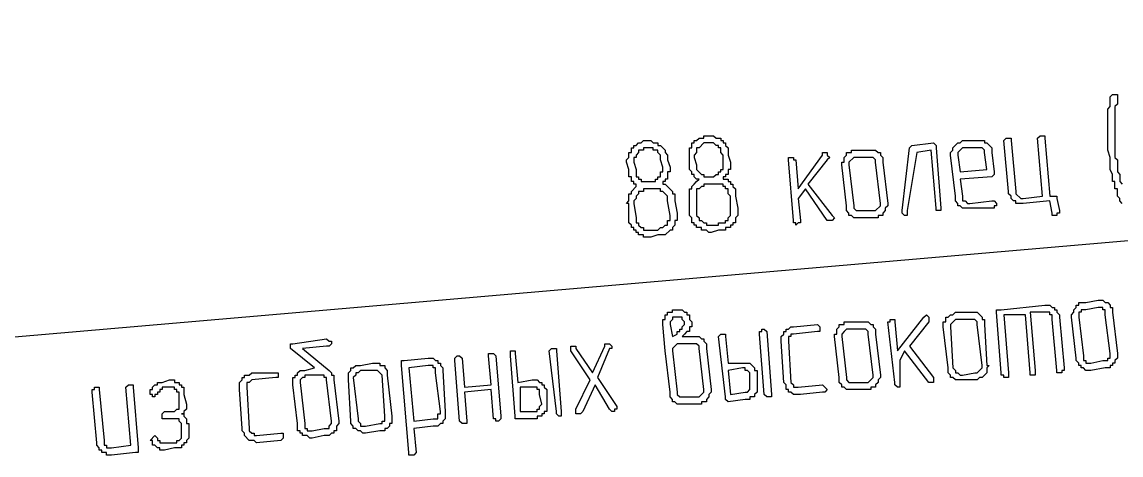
# Model space of a CAD drawing. Header units: millimetres. Extents: x 1 to 1188, y 1 to 840.
# Drawn here: x 727.72 to 756.58, y 450.35 to 461.72 of the extents above; entities that cross this region are included whole.
import ezdxf

# ---------------------------------------------------------------- set-up
doc = ezdxf.new("R2010")
doc.units = ezdxf.units.MM
doc.layers.add('GEOMETRY', color=7, linetype='Continuous')

msp = doc.modelspace()

# ---------------------------------------------------------------- linework, layer by layer
at = {"layer": 'GEOMETRY'}
for points in [[(697.555, 450.857), (823.157, 461.716)], [(756.609, 456.953), (756.546, 457.017), (756.546, 457.08), (756.482, 457.144), (756.482, 457.334), (756.419, 457.334), (756.419, 457.525), (756.356, 457.525), (756.356, 457.715), (756.292, 457.842), (756.292, 458.159), (756.229, 458.351), (756.229, 459.43), (756.292, 459.493), (756.292, 459.747), (756.356, 459.81), (756.482, 459.81), (756.482, 459.556), (756.419, 459.493), (756.419, 458.159), (756.482, 458.096), (756.482, 457.779), (756.546, 457.715), (756.546, 457.525), (756.609, 457.46)]]:
    msp.add_lwpolyline(points, dxfattribs=at)
for points in [[(744.926, 456.698), (744.926, 456.508), (744.863, 456.508), (744.863, 456.381), (744.798, 456.318), (744.798, 456.255), (744.735, 456.255), (744.608, 456.128), (744.418, 456.128), (744.227, 456.064), (744.036, 456.064), (744.036, 456.128), (743.909, 456.128), (743.909, 456.191), (743.846, 456.191), (743.846, 456.255), (743.782, 456.255), (743.782, 456.318), (743.719, 456.318), (743.719, 456.381), (743.656, 456.445), (743.656, 456.953), (743.592, 456.953), (743.656, 457.017), (743.656, 457.207), (743.719, 457.207), (743.719, 457.27), (743.846, 457.397), (743.846, 457.46), (743.782, 457.46), (743.782, 457.525), (743.719, 457.525), (743.719, 457.652), (743.656, 457.652), (743.656, 457.842), (743.592, 458.032), (743.592, 458.096), (743.656, 458.159), (743.656, 458.286), (743.719, 458.286), (743.719, 458.414), (743.782, 458.414), (743.782, 458.477), (743.846, 458.477), (743.909, 458.541), (743.973, 458.541), (744.036, 458.604), (744.227, 458.604), (744.291, 458.541), (744.418, 458.541), (744.418, 458.477), (744.481, 458.477), (744.608, 458.351), (744.608, 458.286), (744.671, 458.223), (744.671, 458.096), (744.735, 457.906), (744.735, 457.779), (744.671, 457.779), (744.671, 457.589), (744.608, 457.589), (744.608, 457.525), (744.544, 457.525), (744.544, 457.46), (744.608, 457.46), (744.798, 457.27), (744.798, 457.207), (744.863, 457.207), (744.863, 457.017)], [(746.514, 456.827), (746.514, 456.635), (746.45, 456.572), (746.45, 456.445), (746.385, 456.445), (746.385, 456.381), (746.322, 456.381), (746.322, 456.318), (746.195, 456.318), (746.195, 456.255), (746.005, 456.255), (745.815, 456.191), (745.752, 456.191), (745.688, 456.255), (745.56, 456.255), (745.56, 456.318), (745.433, 456.318), (745.433, 456.381), (745.37, 456.381), (745.37, 456.445), (745.306, 456.445), (745.306, 456.572), (745.243, 456.635), (745.243, 457.334), (745.306, 457.334), (745.306, 457.397), (745.37, 457.46), (745.433, 457.525), (745.497, 457.589), (745.433, 457.589), (745.37, 457.652), (745.37, 457.715), (745.306, 457.715), (745.306, 457.779), (745.243, 457.842), (745.243, 458.414), (745.306, 458.414), (745.306, 458.541), (745.37, 458.541), (745.37, 458.604), (745.433, 458.604), (745.497, 458.668), (745.623, 458.668), (745.623, 458.731), (745.878, 458.731), (745.942, 458.668), (746.069, 458.668), (746.069, 458.604), (746.132, 458.604), (746.132, 458.541), (746.195, 458.541), (746.195, 458.477), (746.259, 458.414), (746.259, 458.223), (746.322, 458.032), (746.322, 457.842), (746.259, 457.842), (746.259, 457.715), (746.195, 457.715), (746.195, 457.652), (746.132, 457.652), (746.132, 457.589), (746.259, 457.589), (746.259, 457.525), (746.322, 457.525), (746.322, 457.46), (746.385, 457.46), (746.385, 457.397), (746.45, 457.334), (746.45, 457.144)], [(752.355, 457.589), (752.419, 457.144), (752.419, 457.017), (752.482, 457.017), (752.545, 456.953), (752.609, 456.953), (753.181, 457.017), (753.244, 457.017), (753.307, 456.953), (753.307, 456.89), (753.244, 456.89), (753.244, 456.827), (752.419, 456.827), (752.355, 456.89), (752.292, 456.89), (752.292, 456.953), (752.228, 457.017), (752.228, 457.144), (752.102, 458.223), (752.102, 458.286), (752.165, 458.351), (752.165, 458.414), (752.292, 458.541), (752.355, 458.541), (752.419, 458.604), (752.99, 458.604), (752.99, 458.541), (753.054, 458.541), (753.181, 458.414), (753.181, 458.286), (753.244, 457.779), (753.244, 457.715), (753.181, 457.652)], [(754.514, 457.144), (754.388, 458.668), (754.451, 458.731), (754.578, 458.731), (754.578, 458.668), (754.705, 457.144), (754.895, 457.144), (754.895, 457.08), (754.958, 456.763), (754.958, 456.698), (754.895, 456.698), (754.895, 456.635), (754.768, 456.635), (754.768, 456.698), (754.705, 457.017), (754.006, 456.953), (753.816, 456.953), (753.816, 457.017), (753.752, 457.017), (753.689, 457.08), (753.689, 457.144), (753.626, 457.207), (753.626, 457.27), (753.498, 458.604), (753.561, 458.668), (753.689, 458.668), (753.689, 458.604), (753.816, 457.27), (753.816, 457.207), (753.943, 457.08), (754.006, 457.08)], [(744.544, 457.906), (744.481, 458.096), (744.481, 458.223), (744.418, 458.286), (744.418, 458.351), (744.291, 458.351), (744.291, 458.414), (744.036, 458.414), (744.036, 458.351), (743.909, 458.351), (743.909, 458.286), (743.846, 458.223), (743.846, 458.159), (743.782, 458.159), (743.782, 458.032), (743.846, 457.842), (743.846, 457.652), (743.909, 457.652), (743.909, 457.589), (743.973, 457.589), (743.973, 457.525), (744.354, 457.525), (744.354, 457.589), (744.418, 457.589), (744.418, 457.652), (744.481, 457.652), (744.481, 457.779), (744.544, 457.779)], [(746.132, 458.032), (746.132, 458.223), (746.069, 458.286), (746.069, 458.414), (746.005, 458.414), (746.005, 458.477), (745.942, 458.477), (745.878, 458.541), (745.623, 458.541), (745.497, 458.414), (745.433, 458.414), (745.433, 458.286), (745.37, 458.223), (745.37, 458.159), (745.433, 457.969), (745.433, 457.842), (745.56, 457.715), (745.623, 457.715), (745.623, 457.652), (745.878, 457.652), (745.942, 457.715), (746.005, 457.715), (746.005, 457.779), (746.069, 457.779), (746.069, 457.842), (746.132, 457.842)], [(750.451, 456.953), (750.451, 456.89), (750.386, 456.827), (750.386, 456.763), (750.323, 456.698), (750.323, 456.635), (750.196, 456.635), (750.196, 456.572), (749.56, 456.572), (749.497, 456.635), (749.434, 456.635), (749.434, 456.698), (749.37, 456.763), (749.37, 456.89), (749.244, 457.969), (749.244, 458.032), (749.307, 458.032), (749.307, 458.159), (749.37, 458.223), (749.37, 458.286), (749.497, 458.286), (749.497, 458.351), (750.132, 458.351), (750.196, 458.286), (750.259, 458.286), (750.259, 458.223), (750.323, 458.159), (750.323, 458.032)], [(751.847, 456.827), (751.847, 456.763), (751.72, 456.763), (751.72, 456.827), (751.593, 458.351), (751.213, 458.286), (750.958, 456.763), (750.958, 456.635), (750.894, 456.635), (750.831, 456.698), (750.831, 456.763), (751.021, 458.414), (751.085, 458.477), (751.656, 458.541), (751.72, 458.477), (751.72, 458.414)], [(752.355, 457.779), (753.054, 457.842), (752.99, 458.286), (752.99, 458.351), (752.927, 458.414), (752.419, 458.414), (752.355, 458.351), (752.292, 458.286), (752.292, 458.223)], [(748.355, 457.46), (748.99, 456.635), (749.053, 456.572), (748.99, 456.508), (748.863, 456.508), (748.291, 457.334), (748.101, 457.08), (748.164, 456.508), (748.164, 456.445), (748.101, 456.445), (748.038, 456.381), (748.038, 456.445), (747.973, 456.445), (747.973, 456.508), (747.846, 458.096), (747.846, 458.159), (747.973, 458.159), (747.973, 458.096), (748.038, 458.096), (748.101, 457.334), (748.735, 458.223), (748.735, 458.286), (748.863, 458.286), (748.863, 458.223), (748.927, 458.159), (748.863, 458.096)], [(750.259, 456.953), (750.132, 458.032), (750.132, 458.096), (750.069, 458.159), (749.56, 458.159), (749.434, 458.032), (749.434, 457.969), (749.56, 456.89), (749.56, 456.827), (749.625, 456.763), (750.132, 456.763), (750.259, 456.89)], [(746.322, 456.827), (746.322, 457.144), (746.259, 457.207), (746.259, 457.334), (746.195, 457.334), (746.195, 457.397), (746.132, 457.397), (746.132, 457.46), (745.623, 457.46), (745.623, 457.397), (745.56, 457.397), (745.497, 457.334), (745.433, 457.334), (745.433, 456.635), (745.497, 456.572), (745.497, 456.508), (745.56, 456.508), (745.623, 456.445), (745.688, 456.445), (745.688, 456.381), (746.005, 456.381), (746.005, 456.445), (746.195, 456.445), (746.195, 456.508), (746.259, 456.508), (746.259, 456.572), (746.322, 456.635)], [(744.735, 456.635), (744.671, 457.017), (744.671, 457.144), (744.544, 457.27), (744.481, 457.27), (744.481, 457.334), (744.036, 457.334), (744.036, 457.27), (743.909, 457.27), (743.909, 457.207), (743.846, 457.144), (743.846, 457.08), (743.782, 457.017), (743.782, 456.953), (743.846, 456.572), (743.846, 456.445), (743.909, 456.445), (743.909, 456.381), (743.973, 456.318), (744.036, 456.318), (744.036, 456.255), (744.418, 456.255), (744.481, 456.318), (744.544, 456.318), (744.608, 456.381), (744.671, 456.381), (744.671, 456.508), (744.735, 456.508)], [(754.069, 454.032), (753.498, 454.032), (753.626, 452.508), (753.626, 452.381), (753.498, 452.381), (753.498, 452.444), (753.434, 452.444), (753.434, 452.508), (753.307, 454.095), (753.307, 454.159), (753.434, 454.159), (754.578, 454.285), (754.705, 454.285), (754.768, 454.222), (754.831, 454.222), (754.831, 454.159), (754.895, 454.159), (754.895, 454.095), (754.958, 454.032), (754.958, 453.969), (755.085, 452.635), (755.085, 452.571), (755.022, 452.571), (755.022, 452.508), (754.895, 452.508), (754.895, 452.571), (754.768, 453.905), (754.768, 454.032), (754.705, 454.032), (754.705, 454.095), (754.196, 454.095), (754.323, 452.571), (754.323, 452.444), (754.196, 452.444), (754.196, 452.508)], [(756.482, 453.016), (756.482, 452.889), (756.419, 452.826), (756.419, 452.763), (756.356, 452.763), (756.356, 452.698), (756.292, 452.698), (756.292, 452.635), (756.165, 452.635), (755.784, 452.571), (755.657, 452.571), (755.594, 452.635), (755.53, 452.635), (755.53, 452.698), (755.467, 452.698), (755.467, 452.763), (755.403, 452.826), (755.403, 452.889), (755.277, 453.969), (755.277, 454.032), (755.34, 454.095), (755.34, 454.159), (755.403, 454.222), (755.403, 454.285), (755.467, 454.285), (755.467, 454.35), (755.657, 454.35), (755.975, 454.414), (756.102, 454.414), (756.165, 454.35), (756.229, 454.35), (756.292, 454.285), (756.292, 454.222), (756.356, 454.222), (756.356, 454.095)], [(745.053, 453.46), (745.497, 453.46), (745.56, 453.397), (745.623, 453.397), (745.623, 453.333), (745.688, 453.27), (745.688, 453.143), (745.815, 452.064), (745.815, 452.001), (745.752, 451.936), (745.752, 451.873), (745.688, 451.809), (745.688, 451.746), (745.56, 451.746), (745.56, 451.682), (744.926, 451.682), (744.863, 451.746), (744.798, 451.746), (744.798, 451.809), (744.735, 451.873), (744.735, 452.001), (744.608, 453.08), (744.544, 453.778), (744.544, 453.905), (744.608, 453.905), (744.608, 454.032), (744.671, 454.032), (744.671, 454.095), (744.798, 454.095), (744.798, 454.159), (745.053, 454.159), (745.116, 454.095), (745.18, 454.095), (745.18, 454.032), (745.243, 454.032), (745.243, 453.905), (745.306, 453.842), (745.306, 453.715), (745.243, 453.715), (745.243, 453.588), (745.18, 453.588), (745.116, 453.523)], [(751.021, 453.206), (751.656, 452.381), (751.656, 452.254), (751.53, 452.254), (750.894, 453.08), (750.768, 452.826), (750.768, 452.127), (750.704, 452.127), (750.641, 452.191), (750.641, 452.254), (750.451, 453.842), (750.514, 453.842), (750.514, 453.905), (750.641, 453.905), (750.641, 453.842), (750.704, 453.08), (751.403, 453.969), (751.466, 454.032), (751.53, 453.969), (751.53, 453.842)], [(753.054, 452.698), (753.117, 452.698), (753.054, 452.635), (753.054, 452.508), (752.927, 452.381), (752.864, 452.381), (752.8, 452.318), (752.228, 452.318), (752.165, 452.381), (752.102, 452.381), (752.102, 452.444), (752.038, 452.508), (752.038, 452.635), (751.91, 453.715), (751.91, 453.842), (751.973, 453.842), (751.973, 453.969), (752.038, 453.969), (752.102, 454.032), (752.165, 454.032), (752.228, 454.095), (752.8, 454.095), (752.927, 453.969), (752.927, 453.905), (752.99, 453.905), (752.99, 453.778)], [(756.292, 453.016), (756.165, 454.032), (756.165, 454.159), (756.102, 454.159), (756.102, 454.222), (755.975, 454.222), (755.657, 454.159), (755.53, 454.159), (755.53, 454.095), (755.467, 454.095), (755.467, 453.969), (755.594, 452.953), (755.594, 452.826), (755.657, 452.826), (755.657, 452.763), (755.784, 452.763), (756.102, 452.826), (756.229, 452.826), (756.229, 452.889), (756.292, 452.889)], [(744.798, 453.46), (744.926, 453.523), (744.926, 453.588), (744.989, 453.588), (744.989, 453.652), (745.053, 453.652), (745.053, 453.715), (745.116, 453.778), (745.116, 453.842), (745.053, 453.905), (745.053, 453.969), (744.798, 453.969), (744.798, 453.905), (744.735, 453.842), (744.735, 453.778)], [(748.735, 452.001), (748.164, 451.936), (747.973, 451.936), (747.91, 452.001), (747.846, 452.001), (747.846, 452.064), (747.783, 452.064), (747.783, 452.191), (747.719, 452.254), (747.656, 453.333), (747.656, 453.46), (747.719, 453.523), (747.719, 453.588), (747.783, 453.588), (747.783, 453.652), (747.846, 453.652), (747.91, 453.715), (747.973, 453.715), (748.608, 453.778), (748.672, 453.715), (748.672, 453.588), (748.608, 453.588), (747.973, 453.523), (747.91, 453.523), (747.91, 453.46), (747.846, 453.46), (747.846, 453.333), (747.91, 452.254), (747.973, 452.191), (747.973, 452.127), (748.101, 452.127), (748.735, 452.191), (748.798, 452.127), (748.863, 452.064), (748.798, 452.001)], [(750.259, 452.444), (750.259, 452.381), (750.196, 452.318), (750.196, 452.254), (750.132, 452.191), (750.132, 452.127), (750.006, 452.127), (750.006, 452.064), (749.37, 452.064), (749.307, 452.127), (749.244, 452.127), (749.244, 452.191), (749.18, 452.254), (749.18, 452.381), (749.053, 453.46), (749.053, 453.523), (749.117, 453.523), (749.117, 453.652), (749.18, 453.715), (749.18, 453.778), (749.307, 453.778), (749.307, 453.842), (749.942, 453.842), (750.006, 453.778), (750.069, 453.778), (750.069, 453.715), (750.132, 453.652), (750.132, 453.523)], [(752.927, 452.698), (752.8, 453.778), (752.8, 453.842), (752.735, 453.905), (752.228, 453.905), (752.102, 453.778), (752.102, 453.715), (752.165, 452.635), (752.228, 452.571), (752.228, 452.508), (752.292, 452.508), (752.355, 452.444), (752.419, 452.444), (752.735, 452.508), (752.8, 452.508), (752.927, 452.635)], [(735.781, 452.571), (735.845, 452.508), (735.845, 452.444), (735.908, 452.444), (735.908, 452.318), (736.035, 451.239), (736.035, 451.175), (735.972, 451.11), (735.972, 450.984), (735.908, 450.984), (735.908, 450.92), (735.845, 450.92), (735.781, 450.857), (735.655, 450.857), (735.338, 450.794), (735.273, 450.794), (735.21, 450.857), (735.083, 450.857), (735.083, 450.92), (735.019, 450.92), (735.019, 450.984), (734.956, 450.984), (734.956, 451.175), (734.829, 452.191), (734.829, 452.381), (734.893, 452.381), (734.893, 452.444), (734.956, 452.444), (734.956, 452.508), (735.019, 452.571), (735.146, 452.571), (735.401, 452.635), (734.766, 453.143), (734.766, 453.27), (734.829, 453.27), (735.718, 453.397), (735.781, 453.333), (735.845, 453.333), (735.845, 453.27), (735.781, 453.206), (735.718, 453.206), (735.083, 453.143)], [(746.259, 452.763), (746.831, 452.763), (746.894, 452.698), (746.957, 452.635), (746.957, 452.571), (747.021, 452.571), (747.021, 452.001), (746.957, 451.936), (746.957, 451.873), (746.831, 451.873), (746.831, 451.809), (746.704, 451.809), (746.259, 451.746), (746.195, 451.809), (746.195, 451.873), (746.005, 453.46), (746.069, 453.523), (746.195, 453.523), (746.195, 453.46)], [(747.402, 451.936), (747.402, 451.873), (747.276, 451.873), (747.211, 451.936), (747.084, 453.523), (747.084, 453.588), (747.148, 453.588), (747.148, 453.652), (747.211, 453.652), (747.276, 453.588)], [(750.069, 452.444), (749.942, 453.523), (749.942, 453.588), (749.879, 453.652), (749.37, 453.652), (749.307, 453.588), (749.244, 453.523), (749.244, 453.46), (749.37, 452.381), (749.37, 452.318), (749.434, 452.254), (749.942, 452.254), (750.069, 452.381)], [(741.878, 451.492), (741.878, 451.365), (741.814, 451.365), (741.751, 451.429), (741.751, 451.492), (741.56, 453.08), (741.623, 453.143), (741.751, 453.143), (741.751, 453.08)], [(742.83, 452.381), (743.339, 451.619), (743.339, 451.556), (743.275, 451.556), (743.275, 451.492), (743.21, 451.492), (743.147, 451.556), (742.767, 452.191), (742.448, 451.492), (742.385, 451.429), (742.258, 451.429), (742.258, 451.556), (742.64, 452.318), (742.131, 453.08), (742.131, 453.206), (742.258, 453.206), (742.258, 453.143), (742.703, 452.508), (743.02, 453.206), (743.02, 453.27), (743.147, 453.27), (743.21, 453.206), (743.21, 453.143), (743.147, 453.143)], [(745.623, 452.064), (745.497, 453.143), (745.497, 453.206), (745.433, 453.27), (744.926, 453.27), (744.863, 453.206), (744.798, 453.143), (744.798, 453.08), (744.926, 452.001), (744.926, 451.936), (744.989, 451.873), (745.497, 451.873), (745.56, 451.936), (745.623, 452.001)], [(738.004, 451.047), (738.068, 450.413), (738.004, 450.348), (737.877, 450.348), (737.877, 450.413), (737.686, 452.698), (737.686, 452.826), (737.751, 452.826), (738.385, 452.889), (738.513, 452.889), (738.576, 452.826), (738.639, 452.826), (738.639, 452.763), (738.703, 452.763), (738.703, 452.698), (738.766, 452.635), (738.766, 452.571), (738.83, 451.492), (738.83, 451.302), (738.766, 451.239), (738.766, 451.175), (738.703, 451.175), (738.639, 451.11), (738.513, 451.11)], [(740.035, 452.191), (739.972, 452.953), (739.972, 453.016), (740.1, 453.016), (740.164, 452.953), (740.29, 451.365), (740.29, 451.302), (740.227, 451.239), (740.164, 451.239), (740.164, 451.302), (740.1, 451.302), (740.035, 452.064), (739.338, 452.001), (739.402, 451.239), (739.402, 451.175), (739.273, 451.175), (739.21, 451.239), (739.083, 452.826), (739.083, 452.889), (739.147, 452.953), (739.21, 452.953), (739.273, 452.889), (739.338, 452.127)], [(740.734, 452.254), (741.116, 452.318), (741.243, 452.318), (741.306, 452.254), (741.369, 452.254), (741.369, 452.191), (741.433, 452.191), (741.433, 452.127), (741.496, 452.064), (741.496, 451.492), (741.433, 451.492), (741.433, 451.429), (741.369, 451.429), (741.369, 451.365), (741.243, 451.365), (741.243, 451.302), (740.671, 451.302), (740.671, 451.365), (740.544, 452.953), (740.544, 453.08), (740.671, 453.08), (740.671, 453.016)], [(737.432, 451.365), (737.432, 451.175), (737.369, 451.175), (737.369, 451.11), (737.306, 451.047), (737.242, 451.047), (737.242, 450.984), (737.115, 450.984), (736.734, 450.92), (736.67, 450.92), (736.607, 450.984), (736.544, 450.984), (736.48, 451.047), (736.417, 451.047), (736.417, 451.11), (736.353, 451.175), (736.353, 451.239), (736.29, 452.318), (736.29, 452.508), (736.353, 452.571), (736.353, 452.635), (736.417, 452.635), (736.48, 452.698), (736.607, 452.698), (736.925, 452.763), (737.115, 452.763), (737.115, 452.698), (737.242, 452.698), (737.242, 452.635), (737.306, 452.571), (737.306, 452.444)], [(737.242, 451.365), (737.179, 452.444), (737.052, 452.571), (736.607, 452.571), (736.544, 452.508), (736.48, 452.508), (736.48, 452.444), (736.417, 452.381), (736.544, 451.302), (736.544, 451.239), (736.607, 451.175), (736.607, 451.11), (736.734, 451.11), (737.115, 451.175), (737.179, 451.175), (737.179, 451.239), (737.242, 451.239)], [(738.004, 451.239), (738.513, 451.302), (738.639, 451.302), (738.639, 451.429), (738.703, 451.429), (738.703, 451.492), (738.576, 452.508), (738.576, 452.635), (738.513, 452.635), (738.513, 452.698), (738.385, 452.698), (737.877, 452.635)], [(746.259, 452.571), (746.322, 451.936), (746.704, 452.001), (746.767, 452.001), (746.831, 452.064), (746.831, 452.508), (746.767, 452.571), (746.704, 452.571), (746.704, 452.635), (746.64, 452.635)], [(731.908, 451.429), (731.971, 451.429), (731.971, 451.365), (732.035, 451.302), (732.035, 451.175), (732.098, 451.175), (732.098, 450.794), (732.035, 450.73), (732.035, 450.667), (731.971, 450.667), (731.971, 450.603), (731.908, 450.603), (731.908, 450.54), (731.718, 450.54), (731.464, 450.477), (731.336, 450.477), (731.336, 450.54), (731.273, 450.54), (731.209, 450.603), (731.146, 450.603), (731.146, 450.73), (731.082, 450.73), (731.209, 450.857), (731.273, 450.794), (731.273, 450.73), (731.336, 450.73), (731.336, 450.667), (731.781, 450.667), (731.781, 450.73), (731.844, 450.73), (731.908, 450.794), (731.908, 451.175), (731.844, 451.239), (731.844, 451.302), (731.401, 451.302), (731.401, 451.429), (731.464, 451.492), (731.718, 451.492), (731.781, 451.556), (731.844, 451.556), (731.844, 452.001), (731.781, 452.001), (731.781, 452.064), (731.718, 452.064), (731.718, 452.127), (731.401, 452.127), (731.401, 452.064), (731.336, 452.064), (731.336, 452.001), (731.273, 452.001), (731.273, 451.936), (731.209, 451.936), (731.209, 451.873), (731.146, 451.873), (731.146, 451.936), (731.082, 451.936), (731.082, 452.064), (731.146, 452.064), (731.146, 452.127), (731.209, 452.191), (731.273, 452.191), (731.273, 452.254), (731.401, 452.254), (731.591, 452.318), (731.718, 452.318), (731.718, 452.254), (731.844, 452.254), (731.844, 452.191), (731.908, 452.191), (731.908, 452.127), (731.971, 452.127), (731.971, 451.936), (732.035, 451.682), (732.035, 451.556), (731.971, 451.492), (731.971, 451.429)], [(734.511, 450.73), (733.877, 450.667), (733.814, 450.73), (733.685, 450.73), (733.559, 450.857), (733.559, 450.92), (733.495, 450.984), (733.495, 451.047), (733.432, 452.064), (733.432, 452.254), (733.495, 452.318), (733.495, 452.381), (733.559, 452.381), (733.559, 452.444), (733.685, 452.444), (733.75, 452.508), (734.448, 452.508), (734.448, 452.381), (734.384, 452.381), (733.75, 452.318), (733.685, 452.254), (733.622, 452.254), (733.622, 452.127), (733.685, 451.047), (733.685, 450.984), (733.75, 450.92), (733.814, 450.92), (733.814, 450.857), (733.877, 450.857), (734.511, 450.92), (734.576, 450.92), (734.576, 450.794)], [(735.845, 451.239), (735.718, 452.318), (735.718, 452.381), (735.655, 452.381), (735.655, 452.444), (735.146, 452.444), (735.146, 452.381), (735.083, 452.381), (735.019, 452.318), (735.019, 452.254), (735.146, 451.175), (735.146, 451.047), (735.21, 451.047), (735.21, 450.984), (735.338, 450.984), (735.655, 451.047), (735.781, 451.047), (735.781, 451.11), (735.845, 451.175)], [(730.765, 450.54), (730.765, 450.413), (730.702, 450.413), (730.067, 450.348), (729.94, 450.348), (729.94, 450.413), (729.813, 450.413), (729.813, 450.477), (729.748, 450.477), (729.748, 450.54), (729.685, 450.603), (729.685, 450.667), (729.558, 452.001), (729.558, 452.064), (729.622, 452.064), (729.622, 452.127), (729.748, 452.127), (729.748, 452.064), (729.877, 450.73), (729.877, 450.603), (729.94, 450.603), (729.94, 450.54), (730.067, 450.54), (730.575, 450.603), (730.447, 452.127), (730.51, 452.191), (730.639, 452.191), (730.639, 452.127)], [(740.798, 452.127), (740.798, 451.492), (741.243, 451.492), (741.243, 451.556), (741.306, 451.556), (741.306, 451.619), (741.369, 451.682), (741.306, 451.936), (741.306, 452.064), (741.243, 452.064), (741.243, 452.127)]]:
    msp.add_lwpolyline(points, close=True, dxfattribs=at)

doc.saveas('drawing.dxf')
